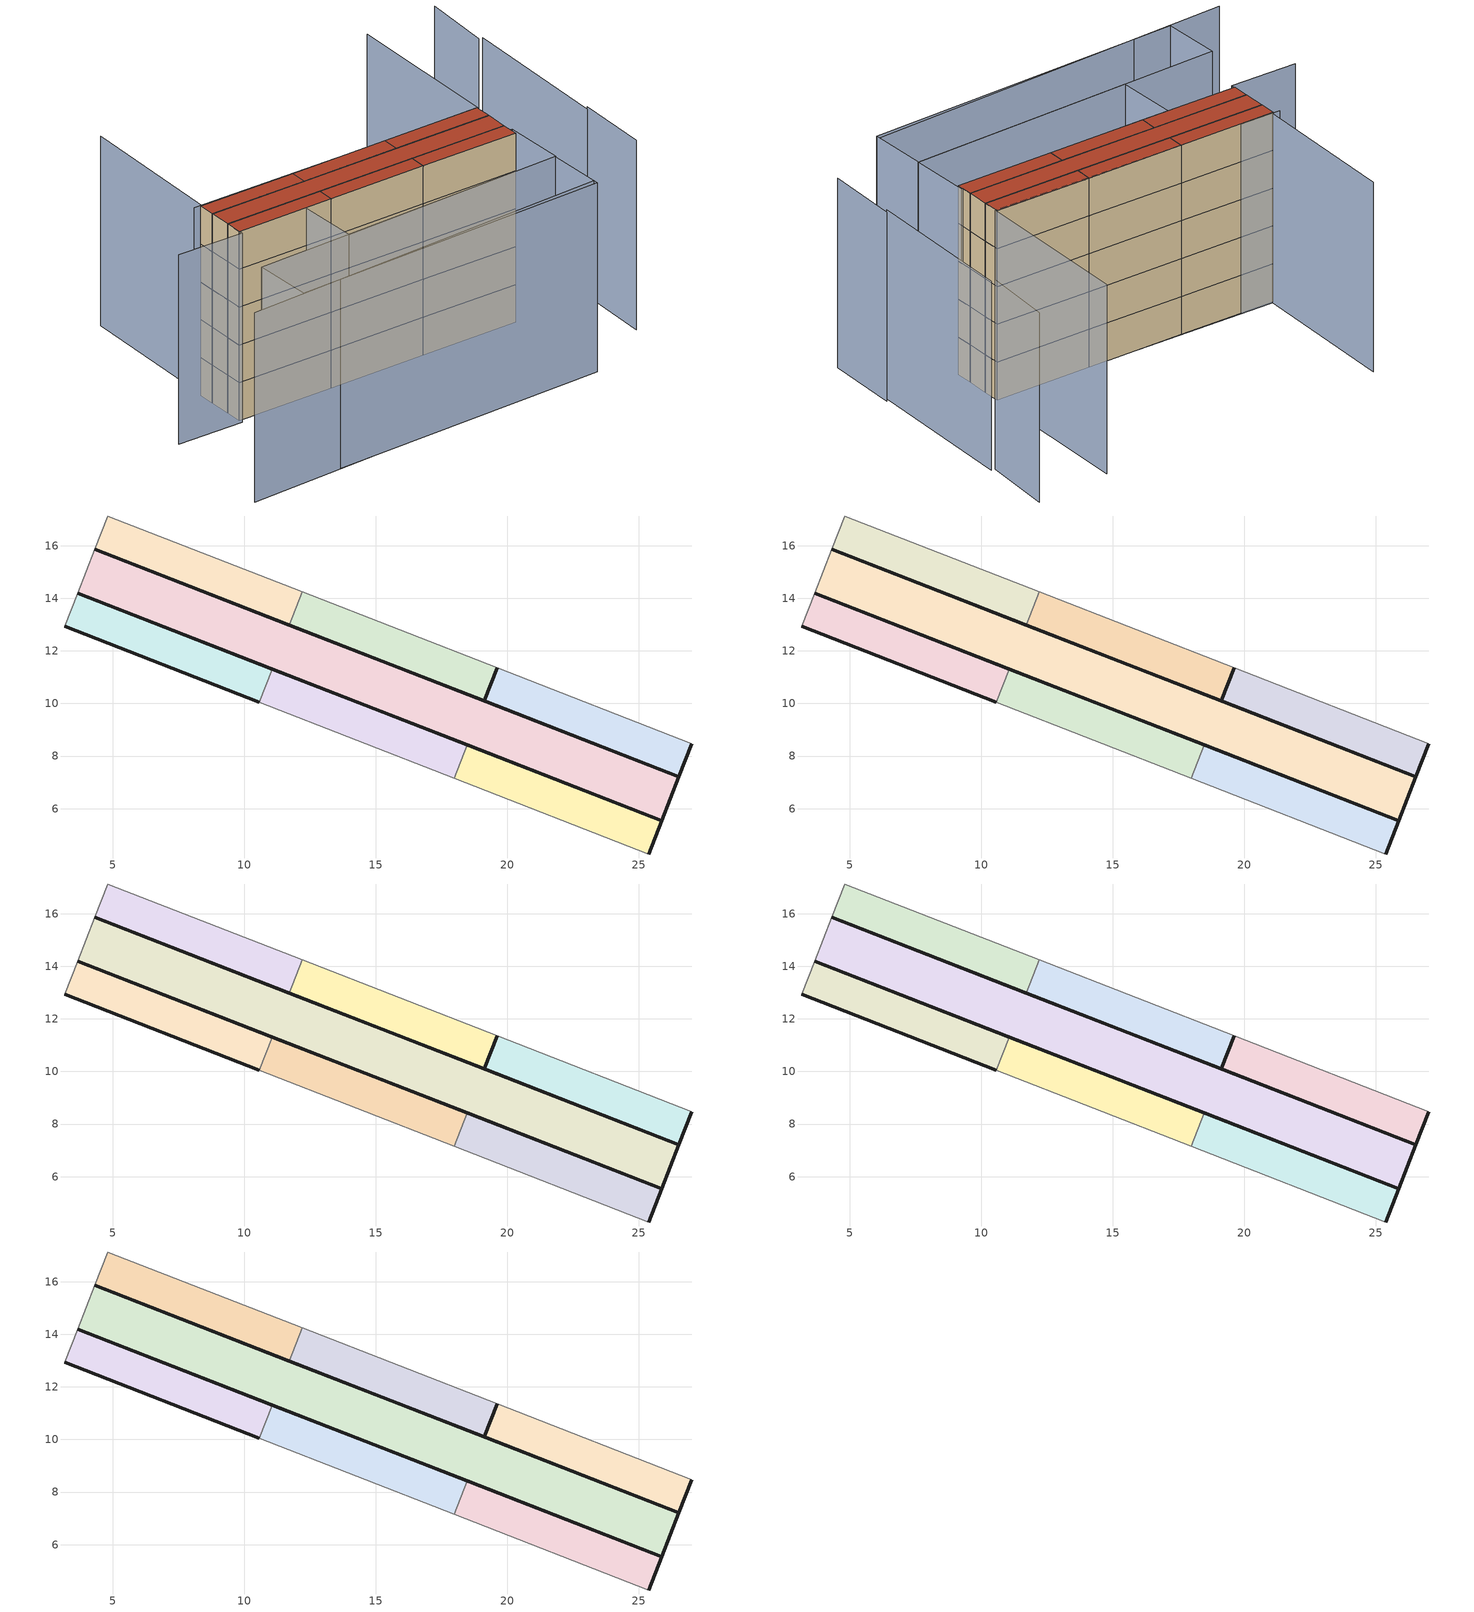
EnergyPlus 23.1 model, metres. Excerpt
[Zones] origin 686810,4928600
bcc131d5f17405a1_F0_dwelling_0
 floor ground (EU_floor_Construction): 12.2,14.24 11.71,12.98 4.31,15.87 4.8,17.13 z0
 wall outside (EU_wall_Construction): 4.31,15.87 11.71,12.98 z0:3
 wall adiabatic (EU_wall_Construction): 12.2,14.24 4.8,17.13 4.31,15.87 z0:3
 wall to bcc131d5f17405a1_F0_dwelling_1 (EU_wall_Construction): 11.71,12.98 12.2,14.24 z0:3
bcc131d5f17405a1_F0_dwelling_1
 floor ground (EU_floor_Construction): 19.61,11.36 19.12,10.1 11.71,12.98 12.2,14.24 z0
 wall outside (EU_wall_Construction): 11.71,12.98 19.12,10.1 19.61,11.36 z0:3
 wall adiabatic (EU_wall_Construction): 19.61,11.36 12.2,14.24 z0:3
bcc131d5f17405a1_F0_dwelling_2
 floor ground (EU_floor_Construction): 27.01,8.48 26.52,7.22 19.12,10.1 19.61,11.36 z0
 wall outside (EU_wall_Construction): 19.61,11.36 19.12,10.1 26.52,7.22 27.01,8.48 z0:3
 wall adiabatic (EU_wall_Construction): 27.01,8.48 19.61,11.36 z0:3
bcc131d5f17405a1_F0_dwelling_3
 floor ground (EU_floor_Construction): 11.06,11.3 10.57,10.04 3.16,12.93 3.65,14.19 z0; 26.52,7.22 25.87,5.54 11.06,11.3 3.65,14.19 4.31,15.87 z0
 wall outside (EU_wall_Construction): 3.16,12.93 10.57,10.04 / 11.06,11.3 3.65,14.19 z0:3
 wall adiabatic (EU_wall_Construction): 3.65,14.19 3.16,12.93 z0:3
 wall to bcc131d5f17405a1_F0_dwelling_4 (EU_wall_Construction): 10.57,10.04 11.06,11.3 z0:3
bcc131d5f17405a1_F0_dwelling_4
 floor ground (EU_floor_Construction): 18.46,8.42 17.97,7.16 10.57,10.04 11.06,11.3 z0
 wall outside (EU_wall_Construction): 18.46,8.42 11.06,11.3 z0:3
 wall adiabatic (EU_wall_Construction): 10.57,10.04 17.97,7.16 z0:3
 wall to bcc131d5f17405a1_F0_dwelling_5 (EU_wall_Construction): 17.97,7.16 18.46,8.42 z0:3
bcc131d5f17405a1_F0_dwelling_5
 floor ground (EU_floor_Construction): 25.87,5.54 25.38,4.28 17.97,7.16 18.46,8.42 z0; 26.52,7.22 25.87,5.54 18.46,8.42 3.65,14.19 4.31,15.87 z0
 wall outside (EU_wall_Construction): 25.38,4.28 25.87,5.54 18.46,8.42 z0:3
 wall adiabatic (EU_wall_Construction): 17.97,7.16 25.38,4.28 z0:3
bcc131d5f17405a1_F0_circulation
 floor ground (EU_floor_Construction): 26.52,7.22 25.87,5.54 19.8,7.9 18.46,8.42 14.1,10.12 11.06,11.3 6.19,13.2 3.65,14.19 4.31,15.87 z0; 11.06,11.3 10.57,10.04 3.16,12.93 3.65,14.19 6.19,13.2 z0; 25.87,5.54 25.38,4.28 17.97,7.16 18.46,8.42 19.8,7.9 z0
 wall outside (EU_wall_Construction): 3.65,14.19 25.87,5.54 26.52,7.22 4.31,15.87 z0:3
 wall adiabatic (EU_wall_Construction): 4.31,15.87 3.65,14.19 z0:3
 roof outside (EU_floor_Construction): 26.52,7.22 4.31,15.87 3.65,14.19 11.06,11.3 14.1,10.12 18.46,8.42 25.87,5.54 z3
bcc131d5f17405a1_F1_dwelling_0
 floor to bcc131d5f17405a1_F0_dwelling_0 (EU_floor_Construction): 12.2,14.24 11.71,12.98 4.31,15.87 4.8,17.13 z3
 wall outside (EU_wall_Construction): 4.31,15.87 11.71,12.98 z3:6
 wall adiabatic (EU_wall_Construction): 12.2,14.24 4.8,17.13 4.31,15.87 z3:6
 wall to bcc131d5f17405a1_F1_dwelling_1 (EU_wall_Construction): 11.71,12.98 12.2,14.24 z3:6
bcc131d5f17405a1_F1_dwelling_1
 floor to bcc131d5f17405a1_F0_dwelling_1 (EU_floor_Construction): 19.61,11.36 19.12,10.1 11.71,12.98 12.2,14.24 z3
 wall outside (EU_wall_Construction): 11.71,12.98 19.12,10.1 19.61,11.36 z3:6
 wall adiabatic (EU_wall_Construction): 19.61,11.36 12.2,14.24 z3:6
bcc131d5f17405a1_F1_dwelling_2
 floor to bcc131d5f17405a1_F0_dwelling_2 (EU_floor_Construction): 27.01,8.48 26.52,7.22 19.12,10.1 19.61,11.36 z3
 wall outside (EU_wall_Construction): 19.61,11.36 19.12,10.1 26.52,7.22 27.01,8.48 z3:6
 wall adiabatic (EU_wall_Construction): 27.01,8.48 19.61,11.36 z3:6
bcc131d5f17405a1_F1_dwelling_3
 floor to bcc131d5f17405a1_F0_circulation (EU_floor_Construction): 11.06,11.3 10.57,10.04 3.16,12.93 3.65,14.19 z3
 floor to bcc131d5f17405a1_F0_dwelling_3 (EU_floor_Construction): 26.52,7.22 25.87,5.54 11.06,11.3 3.65,14.19 4.31,15.87 z3
 wall outside (EU_wall_Construction): 3.16,12.93 10.57,10.04 / 11.06,11.3 3.65,14.19 z3:6
 wall adiabatic (EU_wall_Construction): 3.65,14.19 3.16,12.93 z3:6
 wall to bcc131d5f17405a1_F1_dwelling_4 (EU_wall_Construction): 10.57,10.04 11.06,11.3 z3:6
bcc131d5f17405a1_F1_dwelling_4
 floor to bcc131d5f17405a1_F0_dwelling_4 (EU_floor_Construction): 18.46,8.42 17.97,7.16 10.57,10.04 11.06,11.3 z3
 wall outside (EU_wall_Construction): 18.46,8.42 11.06,11.3 z3:6
 wall adiabatic (EU_wall_Construction): 10.57,10.04 17.97,7.16 z3:6
 wall to bcc131d5f17405a1_F1_dwelling_5 (EU_wall_Construction): 17.97,7.16 18.46,8.42 z3:6
bcc131d5f17405a1_F1_dwelling_5
 floor to bcc131d5f17405a1_F0_dwelling_5 (EU_floor_Construction): 25.87,5.54 25.38,4.28 17.97,7.16 18.46,8.42 z3; 26.52,7.22 25.87,5.54 18.46,8.42 3.65,14.19 4.31,15.87 z3
 wall outside (EU_wall_Construction): 25.38,4.28 25.87,5.54 18.46,8.42 z3:6
 wall adiabatic (EU_wall_Construction): 17.97,7.16 25.38,4.28 z3:6
bcc131d5f17405a1_F1_circulation
 floor outside (EU_floor_Construction): 11.06,11.3 10.57,10.04 3.16,12.93 3.65,14.19 6.19,13.2 z3; 26.52,7.22 25.87,5.54 19.8,7.9 18.46,8.42 14.1,10.12 11.06,11.3 5.03,13.65 3.65,14.19 4.31,15.87 z3; 25.87,5.54 25.38,4.28 17.97,7.16 18.46,8.42 20.57,7.6 z3
 wall outside (EU_wall_Construction): 3.65,14.19 25.87,5.54 26.52,7.22 4.31,15.87 z3:6
 wall adiabatic (EU_wall_Construction): 4.31,15.87 3.65,14.19 z3:6
 roof outside (EU_floor_Construction): 26.52,7.22 4.31,15.87 3.65,14.19 11.06,11.3 14.1,10.12 18.46,8.42 25.87,5.54 z6
bcc131d5f17405a1_F2_dwelling_0
 floor to bcc131d5f17405a1_F1_dwelling_0 (EU_floor_Construction): 12.2,14.24 11.71,12.98 4.31,15.87 4.8,17.13 z6
 wall outside (EU_wall_Construction): 4.31,15.87 11.71,12.98 z6:9
 wall adiabatic (EU_wall_Construction): 12.2,14.24 4.8,17.13 4.31,15.87 z6:9
 wall to bcc131d5f17405a1_F2_dwelling_1 (EU_wall_Construction): 11.71,12.98 12.2,14.24 z6:9
bcc131d5f17405a1_F2_dwelling_1
 floor to bcc131d5f17405a1_F1_dwelling_1 (EU_floor_Construction): 19.61,11.36 19.12,10.1 11.71,12.98 12.2,14.24 z6
 wall outside (EU_wall_Construction): 11.71,12.98 19.12,10.1 19.61,11.36 z6:9
 wall adiabatic (EU_wall_Construction): 19.61,11.36 12.2,14.24 z6:9
bcc131d5f17405a1_F2_dwelling_2
 floor to bcc131d5f17405a1_F1_dwelling_2 (EU_floor_Construction): 27.01,8.48 26.52,7.22 19.12,10.1 19.61,11.36 z6
 wall outside (EU_wall_Construction): 19.61,11.36 19.12,10.1 26.52,7.22 27.01,8.48 z6:9
 wall adiabatic (EU_wall_Construction): 27.01,8.48 19.61,11.36 z6:9
bcc131d5f17405a1_F2_dwelling_3
 floor to bcc131d5f17405a1_F1_circulation (EU_floor_Construction): 11.06,11.3 10.57,10.04 3.16,12.93 3.65,14.19 z6
 floor to bcc131d5f17405a1_F1_dwelling_3 (EU_floor_Construction): 26.52,7.22 25.87,5.54 11.06,11.3 3.65,14.19 4.31,15.87 z6
 wall outside (EU_wall_Construction): 3.16,12.93 10.57,10.04 / 11.06,11.3 3.65,14.19 z6:9
 wall adiabatic (EU_wall_Construction): 3.65,14.19 3.16,12.93 z6:9
 wall to bcc131d5f17405a1_F2_dwelling_4 (EU_wall_Construction): 10.57,10.04 11.06,11.3 z6:9
bcc131d5f17405a1_F2_dwelling_4
 floor to bcc131d5f17405a1_F1_dwelling_4 (EU_floor_Construction): 18.46,8.42 17.97,7.16 10.57,10.04 11.06,11.3 z6
 wall outside (EU_wall_Construction): 18.46,8.42 11.06,11.3 z6:9
 wall adiabatic (EU_wall_Construction): 10.57,10.04 17.97,7.16 z6:9
 wall to bcc131d5f17405a1_F2_dwelling_5 (EU_wall_Construction): 17.97,7.16 18.46,8.42 z6:9
bcc131d5f17405a1_F2_dwelling_5
 floor to bcc131d5f17405a1_F1_dwelling_5 (EU_floor_Construction): 25.87,5.54 25.38,4.28 17.97,7.16 18.46,8.42 z6; 26.52,7.22 25.87,5.54 18.46,8.42 3.65,14.19 4.31,15.87 z6
 wall outside (EU_wall_Construction): 25.38,4.28 25.87,5.54 18.46,8.42 z6:9
 wall adiabatic (EU_wall_Construction): 17.97,7.16 25.38,4.28 z6:9
bcc131d5f17405a1_F2_circulation
 floor outside (EU_floor_Construction): 11.06,11.3 10.57,10.04 3.16,12.93 3.65,14.19 6.19,13.2 z6; 26.52,7.22 25.87,5.54 19.8,7.9 18.46,8.42 14.1,10.12 11.06,11.3 5.03,13.65 3.65,14.19 4.31,15.87 z6; 25.87,5.54 25.38,4.28 17.97,7.16 18.46,8.42 20.57,7.6 z6
 wall outside (EU_wall_Construction): 3.65,14.19 25.87,5.54 26.52,7.22 4.31,15.87 z6:9
 wall adiabatic (EU_wall_Construction): 4.31,15.87 3.65,14.19 z6:9
 roof outside (EU_floor_Construction): 26.52,7.22 4.31,15.87 3.65,14.19 11.06,11.3 14.1,10.12 18.46,8.42 25.87,5.54 z9
bcc131d5f17405a1_F3_dwelling_0
 floor to bcc131d5f17405a1_F2_dwelling_0 (EU_floor_Construction): 12.2,14.24 11.71,12.98 4.31,15.87 4.8,17.13 z9
 wall outside (EU_wall_Construction): 4.31,15.87 11.71,12.98 z9:12
 wall adiabatic (EU_wall_Construction): 12.2,14.24 4.8,17.13 4.31,15.87 z9:12
 wall to bcc131d5f17405a1_F3_dwelling_1 (EU_wall_Construction): 11.71,12.98 12.2,14.24 z9:12
bcc131d5f17405a1_F3_dwelling_1
 floor to bcc131d5f17405a1_F2_dwelling_1 (EU_floor_Construction): 19.61,11.36 19.12,10.1 11.71,12.98 12.2,14.24 z9
 wall outside (EU_wall_Construction): 11.71,12.98 19.12,10.1 19.61,11.36 z9:12
 wall adiabatic (EU_wall_Construction): 19.61,11.36 12.2,14.24 z9:12
bcc131d5f17405a1_F3_dwelling_2
 floor to bcc131d5f17405a1_F2_dwelling_2 (EU_floor_Construction): 27.01,8.48 26.52,7.22 19.12,10.1 19.61,11.36 z9
 wall outside (EU_wall_Construction): 19.61,11.36 19.12,10.1 26.52,7.22 27.01,8.48 z9:12
 wall adiabatic (EU_wall_Construction): 27.01,8.48 19.61,11.36 z9:12
bcc131d5f17405a1_F3_dwelling_3
 floor to bcc131d5f17405a1_F2_circulation (EU_floor_Construction): 11.06,11.3 10.57,10.04 3.16,12.93 3.65,14.19 z9
 floor to bcc131d5f17405a1_F2_dwelling_3 (EU_floor_Construction): 26.52,7.22 25.87,5.54 11.06,11.3 3.65,14.19 4.31,15.87 z9
 wall outside (EU_wall_Construction): 3.16,12.93 10.57,10.04 / 11.06,11.3 3.65,14.19 z9:12
 wall adiabatic (EU_wall_Construction): 3.65,14.19 3.16,12.93 z9:12
 wall to bcc131d5f17405a1_F3_dwelling_4 (EU_wall_Construction): 10.57,10.04 11.06,11.3 z9:12
bcc131d5f17405a1_F3_dwelling_4
 floor to bcc131d5f17405a1_F2_dwelling_4 (EU_floor_Construction): 18.46,8.42 17.97,7.16 10.57,10.04 11.06,11.3 z9
 wall outside (EU_wall_Construction): 18.46,8.42 11.06,11.3 z9:12
 wall adiabatic (EU_wall_Construction): 10.57,10.04 17.97,7.16 z9:12
 wall to bcc131d5f17405a1_F3_dwelling_5 (EU_wall_Construction): 17.97,7.16 18.46,8.42 z9:12
bcc131d5f17405a1_F3_dwelling_5
 floor to bcc131d5f17405a1_F2_dwelling_5 (EU_floor_Construction): 25.87,5.54 25.38,4.28 17.97,7.16 18.46,8.42 z9; 26.52,7.22 25.87,5.54 18.46,8.42 3.65,14.19 4.31,15.87 z9
 wall outside (EU_wall_Construction): 25.38,4.28 25.87,5.54 18.46,8.42 z9:12
 wall adiabatic (EU_wall_Construction): 17.97,7.16 25.38,4.28 z9:12
bcc131d5f17405a1_F3_circulation
 floor outside (EU_floor_Construction): 11.06,11.3 10.57,10.04 3.16,12.93 3.65,14.19 6.19,13.2 z9; 26.52,7.22 25.87,5.54 19.8,7.9 18.46,8.42 14.1,10.12 11.06,11.3 5.03,13.65 3.65,14.19 4.31,15.87 z9; 25.87,5.54 25.38,4.28 17.97,7.16 18.46,8.42 20.57,7.6 z9
 wall outside (EU_wall_Construction): 3.65,14.19 25.87,5.54 26.52,7.22 4.31,15.87 z9:12
 wall adiabatic (EU_wall_Construction): 4.31,15.87 3.65,14.19 z9:12
 roof outside (EU_floor_Construction): 26.52,7.22 4.31,15.87 3.65,14.19 11.06,11.3 14.1,10.12 18.46,8.42 25.87,5.54 z12
bcc131d5f17405a1_F4_dwelling_0
 floor to bcc131d5f17405a1_F3_dwelling_0 (EU_floor_Construction): 12.2,14.24 11.71,12.98 4.31,15.87 4.8,17.13 z12
 wall outside (EU_wall_Construction): 4.31,15.87 11.71,12.98 z12:15
 wall adiabatic (EU_wall_Construction): 12.2,14.24 4.8,17.13 4.31,15.87 z12:15
 wall to bcc131d5f17405a1_F4_dwelling_1 (EU_wall_Construction): 11.71,12.98 12.2,14.24 z12:15
 roof outside (EU_roof_Construction): 11.71,12.98 12.2,14.24 4.8,17.13 4.31,15.87 z15
bcc131d5f17405a1_F4_dwelling_1
 floor to bcc131d5f17405a1_F3_dwelling_1 (EU_floor_Construction): 19.61,11.36 19.12,10.1 11.71,12.98 12.2,14.24 z12
 wall outside (EU_wall_Construction): 11.71,12.98 19.12,10.1 19.61,11.36 z12:15
 wall adiabatic (EU_wall_Construction): 19.61,11.36 12.2,14.24 z12:15
 roof outside (EU_roof_Construction): 19.12,10.1 19.61,11.36 12.2,14.24 11.71,12.98 z15
bcc131d5f17405a1_F4_dwelling_2
 floor to bcc131d5f17405a1_F3_dwelling_2 (EU_floor_Construction): 27.01,8.48 26.52,7.22 19.12,10.1 19.61,11.36 z12
 wall outside (EU_wall_Construction): 19.61,11.36 19.12,10.1 26.52,7.22 27.01,8.48 z12:15
 wall adiabatic (EU_wall_Construction): 27.01,8.48 19.61,11.36 z12:15
 roof outside (EU_roof_Construction): 26.52,7.22 27.01,8.48 19.61,11.36 19.12,10.1 z15
bcc131d5f17405a1_F4_dwelling_3
 floor to bcc131d5f17405a1_F3_circulation (EU_floor_Construction): 11.06,11.3 10.57,10.04 3.16,12.93 3.65,14.19 z12
 floor to bcc131d5f17405a1_F3_dwelling_3 (EU_floor_Construction): 26.52,7.22 25.87,5.54 11.06,11.3 3.65,14.19 4.31,15.87 z12
 wall outside (EU_wall_Construction): 3.16,12.93 10.57,10.04 / 11.06,11.3 3.65,14.19 z12:15
 wall adiabatic (EU_wall_Construction): 3.65,14.19 3.16,12.93 z12:15
 wall to bcc131d5f17405a1_F4_dwelling_4 (EU_wall_Construction): 10.57,10.04 11.06,11.3 z12:15
 roof outside (EU_roof_Construction): 25.87,5.54 26.52,7.22 4.31,15.87 3.65,14.19 11.06,11.3 z15; 10.57,10.04 11.06,11.3 3.65,14.19 3.16,12.93 z15
bcc131d5f17405a1_F4_dwelling_4
 floor to bcc131d5f17405a1_F3_dwelling_4 (EU_floor_Construction): 18.46,8.42 17.97,7.16 10.57,10.04 11.06,11.3 z12
 wall outside (EU_wall_Construction): 18.46,8.42 11.06,11.3 z12:15
 wall adiabatic (EU_wall_Construction): 10.57,10.04 17.97,7.16 z12:15
 wall to bcc131d5f17405a1_F4_dwelling_5 (EU_wall_Construction): 17.97,7.16 18.46,8.42 z12:15
 roof outside (EU_roof_Construction): 17.97,7.16 18.46,8.42 11.06,11.3 10.57,10.04 z15
bcc131d5f17405a1_F4_dwelling_5
 floor to bcc131d5f17405a1_F3_dwelling_5 (EU_floor_Construction): 25.87,5.54 25.38,4.28 17.97,7.16 18.46,8.42 z12; 26.52,7.22 25.87,5.54 18.46,8.42 3.65,14.19 4.31,15.87 z12
 wall outside (EU_wall_Construction): 25.38,4.28 25.87,5.54 18.46,8.42 z12:15
 wall adiabatic (EU_wall_Construction): 17.97,7.16 25.38,4.28 z12:15
 roof outside (EU_roof_Construction): 26.52,7.22 4.31,15.87 3.65,14.19 18.46,8.42 25.87,5.54 z15; 25.38,4.28 25.87,5.54 18.46,8.42 17.97,7.16 z15
bcc131d5f17405a1_F4_circulation
 floor outside (EU_floor_Construction): 11.06,11.3 10.57,10.04 3.16,12.93 3.65,14.19 6.19,13.2 z12; 26.52,7.22 25.87,5.54 19.8,7.9 18.46,8.42 14.1,10.12 11.06,11.3 5.03,13.65 3.65,14.19 4.31,15.87 z12; 25.87,5.54 25.38,4.28 17.97,7.16 18.46,8.42 20.57,7.6 z12
 wall outside (EU_wall_Construction): 3.65,14.19 25.87,5.54 26.52,7.22 4.31,15.87 z12:15
 wall adiabatic (EU_wall_Construction): 4.31,15.87 3.65,14.19 z12:15
 roof outside (EU_roof_Construction): 10.57,10.04 11.06,11.3 3.65,14.19 3.16,12.93 z15; 26.52,7.22 4.31,15.87 3.65,14.19 11.06,11.3 14.1,10.12 18.46,8.42 25.87,5.54 z15; 25.38,4.28 25.87,5.54 18.46,8.42 17.97,7.16 z15
shading: -6.13,5.78 22.46,-3.99 / 28.98,-3.36 31.27,2.09 / 30.96,1.91 35.77,13.55 / 35.47,13.69 37.83,18.79 / 31.91,20.6 27.03,8.35 / 27.03,8.35 4.37,17.39 / 9.61,28.37 3.09,12.62 / 3.09,12.62 -1.91,14.69 / -0.34,8.86 23.99,0.13 / 23.99,0.13 22.39,-4.33 / 22.39,-4.33 -1.94,4.4 / -1.94,4.4 -0.34,8.86 / 24.04,0.11 6.88,6.24 / 6.88,6.24 8.54,10.89 / 8.54,10.89 25.7,4.76 / 25.7,4.76 24.04,0.11 z0:15
[Building]
EU S2 Campaign: North Axis=0; Terrain=City; Solar Distribution=FullExterior
[Site:Location]
Bologna: Latitude=44.5; Longitude=11.25; Time Zone=1; Elevation=37
[SizingPeriod:WeatherFileDays]
AnnualSizingPeriod: Begin Month=1; Begin Day of Month=1; End Month=12; End Day of Month=31; Day of Week for Start Day=Monday; Use Weather File Daylight Saving Period=No; Use Weather File Rain and Snow Indicators=No
[MATERIAL]
EU_InternalMass_Material: Roughness=MediumRough; Thickness=0.1; Conductivity=1; Density=1800; Specific Heat=900; Thermal Absorptance=0.9; Solar Absorptance=0.7; Visible Absorptance=0.7
[MATERIAL:NOMASS] Roughness=MediumRough; Thermal Absorptance=0.9; Solar Absorptance=0.7; Visible Absorptance=0.7
Name | Thermal Resistance
EU_wall_NoMass | 0.779417
EU_roof_NoMass | 0.435466
EU_floor_NoMass | 0.588222
[CONSTRUCTION]
EU_wall_Construction: EU_wall_NoMass
EU_roof_Construction: EU_roof_NoMass
EU_floor_Construction: EU_floor_NoMass
EU_InternalMass_Construction: EU_InternalMass_Material
[ZONE] Type=1; Multiplier=1; Ceiling Height=autocalculate; Floor Area=autocalculate; Part of Total Floor Area=Yes
Name | Volume
bcc131d5f17405a1_F0_dwelling_0; bcc131d5f17405a1_F1_dwelling_0; bcc131d5f17405a1_F2_dwelling_0; bcc131d5f17405a1_F3_dwelling_0; bcc131d5f17405a1_F4_dwelling_0; bcc131d5f17405a1_F0_dwelling_1; bcc131d5f17405a1_F1_dwelling_1; bcc131d5f17405a1_F2_dwelling_1; bcc131d5f17405a1_F3_dwelling_1; bcc131d5f17405a1_F4_dwelling_1; bcc131d5f17405a1_F0_dwelling_2; bcc131d5f17405a1_F1_dwelling_2; bcc131d5f17405a1_F2_dwelling_2; bcc131d5f17405a1_F3_dwelling_2; bcc131d5f17405a1_F4_dwelling_2 | 32.2646
bcc131d5f17405a1_F0_dwelling_3; bcc131d5f17405a1_F0_dwelling_5 | 160.986
bcc131d5f17405a1_F1_dwelling_3; bcc131d5f17405a1_F2_dwelling_3; bcc131d5f17405a1_F3_dwelling_3; bcc131d5f17405a1_F4_dwelling_3; bcc131d5f17405a1_F1_dwelling_5; bcc131d5f17405a1_F2_dwelling_5; bcc131d5f17405a1_F3_dwelling_5; bcc131d5f17405a1_F4_dwelling_5 | 160.985
bcc131d5f17405a1_F0_dwelling_4; bcc131d5f17405a1_F1_dwelling_4; bcc131d5f17405a1_F2_dwelling_4; bcc131d5f17405a1_F3_dwelling_4; bcc131d5f17405a1_F4_dwelling_4 | 32.2639
bcc131d5f17405a1_F0_circulation; bcc131d5f17405a1_F1_circulation; bcc131d5f17405a1_F2_circulation; bcc131d5f17405a1_F3_circulation; bcc131d5f17405a1_F4_circulation | 193.249
[INTERNALMASS] Construction=EU_InternalMass_Construction
Name | Zone or ZoneList | Surface Area
bcc131d5f17405a1_F0_dwelling_0_EU_InternalMass | bcc131d5f17405a1_F0_dwelling_0 | 10.7546
bcc131d5f17405a1_F0_dwelling_1_EU_InternalMass | bcc131d5f17405a1_F0_dwelling_1 | 10.7546
bcc131d5f17405a1_F0_dwelling_2_EU_InternalMass | bcc131d5f17405a1_F0_dwelling_2 | 10.7546
bcc131d5f17405a1_F0_dwelling_3_EU_InternalMass | bcc131d5f17405a1_F0_dwelling_3 | 10.7547
bcc131d5f17405a1_F0_dwelling_4_EU_InternalMass | bcc131d5f17405a1_F0_dwelling_4 | 10.7547
bcc131d5f17405a1_F0_dwelling_5_EU_InternalMass | bcc131d5f17405a1_F0_dwelling_5 | 10.7547
bcc131d5f17405a1_F1_dwelling_0_EU_InternalMass | bcc131d5f17405a1_F1_dwelling_0 | 10.7546
bcc131d5f17405a1_F1_dwelling_1_EU_InternalMass | bcc131d5f17405a1_F1_dwelling_1 | 10.7546
bcc131d5f17405a1_F1_dwelling_2_EU_InternalMass | bcc131d5f17405a1_F1_dwelling_2 | 10.7546
bcc131d5f17405a1_F1_dwelling_3_EU_InternalMass | bcc131d5f17405a1_F1_dwelling_3 | 10.7547
bcc131d5f17405a1_F1_dwelling_4_EU_InternalMass | bcc131d5f17405a1_F1_dwelling_4 | 10.7547
bcc131d5f17405a1_F1_dwelling_5_EU_InternalMass | bcc131d5f17405a1_F1_dwelling_5 | 10.7547
bcc131d5f17405a1_F2_dwelling_0_EU_InternalMass | bcc131d5f17405a1_F2_dwelling_0 | 10.7546
bcc131d5f17405a1_F2_dwelling_1_EU_InternalMass | bcc131d5f17405a1_F2_dwelling_1 | 10.7546
bcc131d5f17405a1_F2_dwelling_2_EU_InternalMass | bcc131d5f17405a1_F2_dwelling_2 | 10.7546
bcc131d5f17405a1_F2_dwelling_3_EU_InternalMass | bcc131d5f17405a1_F2_dwelling_3 | 10.7547
bcc131d5f17405a1_F2_dwelling_4_EU_InternalMass | bcc131d5f17405a1_F2_dwelling_4 | 10.7547
bcc131d5f17405a1_F2_dwelling_5_EU_InternalMass | bcc131d5f17405a1_F2_dwelling_5 | 10.7547
bcc131d5f17405a1_F3_dwelling_0_EU_InternalMass | bcc131d5f17405a1_F3_dwelling_0 | 10.7546
bcc131d5f17405a1_F3_dwelling_1_EU_InternalMass | bcc131d5f17405a1_F3_dwelling_1 | 10.7546
bcc131d5f17405a1_F3_dwelling_2_EU_InternalMass | bcc131d5f17405a1_F3_dwelling_2 | 10.7546
bcc131d5f17405a1_F3_dwelling_3_EU_InternalMass | bcc131d5f17405a1_F3_dwelling_3 | 10.7547
bcc131d5f17405a1_F3_dwelling_4_EU_InternalMass | bcc131d5f17405a1_F3_dwelling_4 | 10.7547
bcc131d5f17405a1_F3_dwelling_5_EU_InternalMass | bcc131d5f17405a1_F3_dwelling_5 | 10.7547
bcc131d5f17405a1_F4_dwelling_0_EU_InternalMass | bcc131d5f17405a1_F4_dwelling_0 | 10.7546
bcc131d5f17405a1_F4_dwelling_1_EU_InternalMass | bcc131d5f17405a1_F4_dwelling_1 | 10.7546
bcc131d5f17405a1_F4_dwelling_2_EU_InternalMass | bcc131d5f17405a1_F4_dwelling_2 | 10.7546
bcc131d5f17405a1_F4_dwelling_3_EU_InternalMass | bcc131d5f17405a1_F4_dwelling_3 | 10.7547
bcc131d5f17405a1_F4_dwelling_4_EU_InternalMass | bcc131d5f17405a1_F4_dwelling_4 | 10.7547
bcc131d5f17405a1_F4_dwelling_5_EU_InternalMass | bcc131d5f17405a1_F4_dwelling_5 | 10.7547
[OTHEREQUIPMENT] Fuel Type=Electricity; Design Level Calculation Method=Watts/Area; Power per Zone Floor Area=1; Fraction Latent=0; Fraction Radiant=0; Fraction Lost=0; Carbon Dioxide Generation Rate=0; EndUse Subcategory=EU_Step8_InternalGains
Name | Zone or ZoneList or Space or SpaceList | Schedule
EU_Step8_InternalGain_bcc131d5f17405a1_F0_dwelling_0_f000 | bcc131d5f17405a1_F0_dwelling_0 | EU_Step8_GainSchedule_bcc131d5f17405a1_F0_dwelling_0_f000
EU_Step8_InternalGain_bcc131d5f17405a1_F0_dwelling_1_f000 | bcc131d5f17405a1_F0_dwelling_1 | EU_Step8_GainSchedule_bcc131d5f17405a1_F0_dwelling_1_f000
EU_Step8_InternalGain_bcc131d5f17405a1_F0_dwelling_2_f000 | bcc131d5f17405a1_F0_dwelling_2 | EU_Step8_GainSchedule_bcc131d5f17405a1_F0_dwelling_2_f000
EU_Step8_InternalGain_bcc131d5f17405a1_F0_dwelling_3_f000 | bcc131d5f17405a1_F0_dwelling_3 | EU_Step8_GainSchedule_bcc131d5f17405a1_F0_dwelling_3_f000
EU_Step8_InternalGain_bcc131d5f17405a1_F0_dwelling_4_f000 | bcc131d5f17405a1_F0_dwelling_4 | EU_Step8_GainSchedule_bcc131d5f17405a1_F0_dwelling_4_f000
EU_Step8_InternalGain_bcc131d5f17405a1_F0_dwelling_5_f000 | bcc131d5f17405a1_F0_dwelling_5 | EU_Step8_GainSchedule_bcc131d5f17405a1_F0_dwelling_5_f000
EU_Step8_InternalGain_bcc131d5f17405a1_F1_dwelling_0_f000 | bcc131d5f17405a1_F1_dwelling_0 | EU_Step8_GainSchedule_bcc131d5f17405a1_F1_dwelling_0_f000
EU_Step8_InternalGain_bcc131d5f17405a1_F1_dwelling_1_f000 | bcc131d5f17405a1_F1_dwelling_1 | EU_Step8_GainSchedule_bcc131d5f17405a1_F1_dwelling_1_f000
EU_Step8_InternalGain_bcc131d5f17405a1_F1_dwelling_2_f000 | bcc131d5f17405a1_F1_dwelling_2 | EU_Step8_GainSchedule_bcc131d5f17405a1_F1_dwelling_2_f000
EU_Step8_InternalGain_bcc131d5f17405a1_F1_dwelling_3_f000 | bcc131d5f17405a1_F1_dwelling_3 | EU_Step8_GainSchedule_bcc131d5f17405a1_F1_dwelling_3_f000
EU_Step8_InternalGain_bcc131d5f17405a1_F1_dwelling_4_f000 | bcc131d5f17405a1_F1_dwelling_4 | EU_Step8_GainSchedule_bcc131d5f17405a1_F1_dwelling_4_f000
EU_Step8_InternalGain_bcc131d5f17405a1_F1_dwelling_5_f000 | bcc131d5f17405a1_F1_dwelling_5 | EU_Step8_GainSchedule_bcc131d5f17405a1_F1_dwelling_5_f000
EU_Step8_InternalGain_bcc131d5f17405a1_F2_dwelling_0_f000 | bcc131d5f17405a1_F2_dwelling_0 | EU_Step8_GainSchedule_bcc131d5f17405a1_F2_dwelling_0_f000
EU_Step8_InternalGain_bcc131d5f17405a1_F2_dwelling_1_f000 | bcc131d5f17405a1_F2_dwelling_1 | EU_Step8_GainSchedule_bcc131d5f17405a1_F2_dwelling_1_f000
EU_Step8_InternalGain_bcc131d5f17405a1_F2_dwelling_2_f000 | bcc131d5f17405a1_F2_dwelling_2 | EU_Step8_GainSchedule_bcc131d5f17405a1_F2_dwelling_2_f000
EU_Step8_InternalGain_bcc131d5f17405a1_F2_dwelling_3_f000 | bcc131d5f17405a1_F2_dwelling_3 | EU_Step8_GainSchedule_bcc131d5f17405a1_F2_dwelling_3_f000
EU_Step8_InternalGain_bcc131d5f17405a1_F2_dwelling_4_f000 | bcc131d5f17405a1_F2_dwelling_4 | EU_Step8_GainSchedule_bcc131d5f17405a1_F2_dwelling_4_f000
EU_Step8_InternalGain_bcc131d5f17405a1_F2_dwelling_5_f000 | bcc131d5f17405a1_F2_dwelling_5 | EU_Step8_GainSchedule_bcc131d5f17405a1_F2_dwelling_5_f000
EU_Step8_InternalGain_bcc131d5f17405a1_F3_dwelling_0_f000 | bcc131d5f17405a1_F3_dwelling_0 | EU_Step8_GainSchedule_bcc131d5f17405a1_F3_dwelling_0_f000
EU_Step8_InternalGain_bcc131d5f17405a1_F3_dwelling_1_f000 | bcc131d5f17405a1_F3_dwelling_1 | EU_Step8_GainSchedule_bcc131d5f17405a1_F3_dwelling_1_f000
EU_Step8_InternalGain_bcc131d5f17405a1_F3_dwelling_2_f000 | bcc131d5f17405a1_F3_dwelling_2 | EU_Step8_GainSchedule_bcc131d5f17405a1_F3_dwelling_2_f000
EU_Step8_InternalGain_bcc131d5f17405a1_F3_dwelling_3_f000 | bcc131d5f17405a1_F3_dwelling_3 | EU_Step8_GainSchedule_bcc131d5f17405a1_F3_dwelling_3_f000
EU_Step8_InternalGain_bcc131d5f17405a1_F3_dwelling_4_f000 | bcc131d5f17405a1_F3_dwelling_4 | EU_Step8_GainSchedule_bcc131d5f17405a1_F3_dwelling_4_f000
EU_Step8_InternalGain_bcc131d5f17405a1_F3_dwelling_5_f000 | bcc131d5f17405a1_F3_dwelling_5 | EU_Step8_GainSchedule_bcc131d5f17405a1_F3_dwelling_5_f000
EU_Step8_InternalGain_bcc131d5f17405a1_F4_dwelling_0_f000 | bcc131d5f17405a1_F4_dwelling_0 | EU_Step8_GainSchedule_bcc131d5f17405a1_F4_dwelling_0_f000
EU_Step8_InternalGain_bcc131d5f17405a1_F4_dwelling_1_f000 | bcc131d5f17405a1_F4_dwelling_1 | EU_Step8_GainSchedule_bcc131d5f17405a1_F4_dwelling_1_f000
EU_Step8_InternalGain_bcc131d5f17405a1_F4_dwelling_2_f000 | bcc131d5f17405a1_F4_dwelling_2 | EU_Step8_GainSchedule_bcc131d5f17405a1_F4_dwelling_2_f000
EU_Step8_InternalGain_bcc131d5f17405a1_F4_dwelling_3_f000 | bcc131d5f17405a1_F4_dwelling_3 | EU_Step8_GainSchedule_bcc131d5f17405a1_F4_dwelling_3_f000
EU_Step8_InternalGain_bcc131d5f17405a1_F4_dwelling_4_f000 | bcc131d5f17405a1_F4_dwelling_4 | EU_Step8_GainSchedule_bcc131d5f17405a1_F4_dwelling_4_f000
EU_Step8_InternalGain_bcc131d5f17405a1_F4_dwelling_5_f000 | bcc131d5f17405a1_F4_dwelling_5 | EU_Step8_GainSchedule_bcc131d5f17405a1_F4_dwelling_5_f000
[ZONEINFILTRATION:DESIGNFLOWRATE] Schedule=EU_AlwaysOn; Design Flow Rate Calculation Method=Flow/Area; Flow Rate per Floor Area=0.0005; Constant Term Coefficient=1; Temperature Term Coefficient=0; Velocity Term Coefficient=0; Velocity Squared Term Coefficient=0
Name | Zone or ZoneList or Space or SpaceList
EU_Circulation_Infiltration_bcc131d5f17405a1_F0_circulation | bcc131d5f17405a1_F0_circulation
EU_Circulation_Infiltration_bcc131d5f17405a1_F1_circulation | bcc131d5f17405a1_F1_circulation
EU_Circulation_Infiltration_bcc131d5f17405a1_F2_circulation | bcc131d5f17405a1_F2_circulation
EU_Circulation_Infiltration_bcc131d5f17405a1_F3_circulation | bcc131d5f17405a1_F3_circulation
EU_Circulation_Infiltration_bcc131d5f17405a1_F4_circulation | bcc131d5f17405a1_F4_circulation
[ZONEVENTILATION:DESIGNFLOWRATE] Schedule=EU_AlwaysOn; Design Flow Rate Calculation Method=AirChanges/Hour; Air Changes per Hour=0.712058; Ventilation Type=Natural; Fan Pressure Rise=0; Fan Total Efficiency=1; Constant Term Coefficient=1; Temperature Term Coefficient=0; Velocity Term Coefficient=0; Velocity Squared Term Coefficient=0; Minimum Indoor Temperature=-100; Maximum Indoor Temperature=100; Delta Temperature=-100; Minimum Outdoor Temperature=-100; Maximum Outdoor Temperature=100; Maximum Wind Speed=40
Name | Zone or ZoneList or Space or SpaceList
EU_ConstantAir_bcc131d5f17405a1_F0_dwelling_0 | bcc131d5f17405a1_F0_dwelling_0
EU_ConstantAir_bcc131d5f17405a1_F0_dwelling_1 | bcc131d5f17405a1_F0_dwelling_1
EU_ConstantAir_bcc131d5f17405a1_F0_dwelling_2 | bcc131d5f17405a1_F0_dwelling_2
EU_ConstantAir_bcc131d5f17405a1_F0_dwelling_3 | bcc131d5f17405a1_F0_dwelling_3
EU_ConstantAir_bcc131d5f17405a1_F0_dwelling_4 | bcc131d5f17405a1_F0_dwelling_4
EU_ConstantAir_bcc131d5f17405a1_F0_dwelling_5 | bcc131d5f17405a1_F0_dwelling_5
EU_ConstantAir_bcc131d5f17405a1_F1_dwelling_0 | bcc131d5f17405a1_F1_dwelling_0
EU_ConstantAir_bcc131d5f17405a1_F1_dwelling_1 | bcc131d5f17405a1_F1_dwelling_1
EU_ConstantAir_bcc131d5f17405a1_F1_dwelling_2 | bcc131d5f17405a1_F1_dwelling_2
EU_ConstantAir_bcc131d5f17405a1_F1_dwelling_3 | bcc131d5f17405a1_F1_dwelling_3
EU_ConstantAir_bcc131d5f17405a1_F1_dwelling_4 | bcc131d5f17405a1_F1_dwelling_4
EU_ConstantAir_bcc131d5f17405a1_F1_dwelling_5 | bcc131d5f17405a1_F1_dwelling_5
EU_ConstantAir_bcc131d5f17405a1_F2_dwelling_0 | bcc131d5f17405a1_F2_dwelling_0
EU_ConstantAir_bcc131d5f17405a1_F2_dwelling_1 | bcc131d5f17405a1_F2_dwelling_1
EU_ConstantAir_bcc131d5f17405a1_F2_dwelling_2 | bcc131d5f17405a1_F2_dwelling_2
EU_ConstantAir_bcc131d5f17405a1_F2_dwelling_3 | bcc131d5f17405a1_F2_dwelling_3
EU_ConstantAir_bcc131d5f17405a1_F2_dwelling_4 | bcc131d5f17405a1_F2_dwelling_4
EU_ConstantAir_bcc131d5f17405a1_F2_dwelling_5 | bcc131d5f17405a1_F2_dwelling_5
EU_ConstantAir_bcc131d5f17405a1_F3_dwelling_0 | bcc131d5f17405a1_F3_dwelling_0
EU_ConstantAir_bcc131d5f17405a1_F3_dwelling_1 | bcc131d5f17405a1_F3_dwelling_1
EU_ConstantAir_bcc131d5f17405a1_F3_dwelling_2 | bcc131d5f17405a1_F3_dwelling_2
EU_ConstantAir_bcc131d5f17405a1_F3_dwelling_3 | bcc131d5f17405a1_F3_dwelling_3
EU_ConstantAir_bcc131d5f17405a1_F3_dwelling_4 | bcc131d5f17405a1_F3_dwelling_4
EU_ConstantAir_bcc131d5f17405a1_F3_dwelling_5 | bcc131d5f17405a1_F3_dwelling_5
EU_ConstantAir_bcc131d5f17405a1_F4_dwelling_0 | bcc131d5f17405a1_F4_dwelling_0
EU_ConstantAir_bcc131d5f17405a1_F4_dwelling_1 | bcc131d5f17405a1_F4_dwelling_1
EU_ConstantAir_bcc131d5f17405a1_F4_dwelling_2 | bcc131d5f17405a1_F4_dwelling_2
EU_ConstantAir_bcc131d5f17405a1_F4_dwelling_3 | bcc131d5f17405a1_F4_dwelling_3
EU_ConstantAir_bcc131d5f17405a1_F4_dwelling_4 | bcc131d5f17405a1_F4_dwelling_4
EU_ConstantAir_bcc131d5f17405a1_F4_dwelling_5 | bcc131d5f17405a1_F4_dwelling_5
[HVACTEMPLATE:THERMOSTAT] Constant Heating Setpoint=20; Constant Cooling Setpoint=50
EU_HeatOnly_bcc131d5f17405a1_F0_dwelling_0; EU_HeatOnly_bcc131d5f17405a1_F0_dwelling_1; EU_HeatOnly_bcc131d5f17405a1_F0_dwelling_2; EU_HeatOnly_bcc131d5f17405a1_F0_dwelling_3; EU_HeatOnly_bcc131d5f17405a1_F0_dwelling_4; EU_HeatOnly_bcc131d5f17405a1_F0_dwelling_5; EU_HeatOnly_bcc131d5f17405a1_F1_dwelling_0; EU_HeatOnly_bcc131d5f17405a1_F1_dwelling_1; EU_HeatOnly_bcc131d5f17405a1_F1_dwelling_2; EU_HeatOnly_bcc131d5f17405a1_F1_dwelling_3; EU_HeatOnly_bcc131d5f17405a1_F1_dwelling_4; EU_HeatOnly_bcc131d5f17405a1_F1_dwelling_5; EU_HeatOnly_bcc131d5f17405a1_F2_dwelling_0; EU_HeatOnly_bcc131d5f17405a1_F2_dwelling_1; EU_HeatOnly_bcc131d5f17405a1_F2_dwelling_2; EU_HeatOnly_bcc131d5f17405a1_F2_dwelling_3; EU_HeatOnly_bcc131d5f17405a1_F2_dwelling_4; EU_HeatOnly_bcc131d5f17405a1_F2_dwelling_5; EU_HeatOnly_bcc131d5f17405a1_F3_dwelling_0; EU_HeatOnly_bcc131d5f17405a1_F3_dwelling_1; EU_HeatOnly_bcc131d5f17405a1_F3_dwelling_2; EU_HeatOnly_bcc131d5f17405a1_F3_dwelling_3; EU_HeatOnly_bcc131d5f17405a1_F3_dwelling_4; EU_HeatOnly_bcc131d5f17405a1_F3_dwelling_5; EU_HeatOnly_bcc131d5f17405a1_F4_dwelling_0; EU_HeatOnly_bcc131d5f17405a1_F4_dwelling_1; EU_HeatOnly_bcc131d5f17405a1_F4_dwelling_2; EU_HeatOnly_bcc131d5f17405a1_F4_dwelling_3; EU_HeatOnly_bcc131d5f17405a1_F4_dwelling_4; EU_HeatOnly_bcc131d5f17405a1_F4_dwelling_5
[HVACTEMPLATE:ZONE:IDEALLOADSAIRSYSTEM] System Availability Schedule=EU_AlwaysOn; Maximum Heating Supply Air Temperature=50; Minimum Cooling Supply Air Temperature=13; Maximum Heating Supply Air Humidity Ratio=0.0156; Minimum Cooling Supply Air Humidity Ratio=0.0077; Heating Limit=NoLimit; Cooling Limit=NoLimit; Heating Availability Schedule=EU_AlwaysOn; Cooling Availability Schedule=EU_CoolingOff; Dehumidification Control Type=ConstantSensibleHeatRatio; Cooling Sensible Heat Ratio=0.7; Dehumidification Setpoint=60; Humidification Control Type=None; Humidification Setpoint=30; Outdoor Air Method=None; Outdoor Air Flow Rate per Person=0.00944; Outdoor Air Flow Rate per Zone Floor Area=0; Outdoor Air Flow Rate per Zone=0; Demand Controlled Ventilation Type=None; Outdoor Air Economizer Type=NoEconomizer; Heat Recovery Type=None; Sensible Heat Recovery Effectiveness=0.7; Latent Heat Recovery Effectiveness=0.65
Name | Template Thermostat
bcc131d5f17405a1_F0_dwelling_0 | EU_HeatOnly_bcc131d5f17405a1_F0_dwelling_0
bcc131d5f17405a1_F0_dwelling_1 | EU_HeatOnly_bcc131d5f17405a1_F0_dwelling_1
bcc131d5f17405a1_F0_dwelling_2 | EU_HeatOnly_bcc131d5f17405a1_F0_dwelling_2
bcc131d5f17405a1_F0_dwelling_3 | EU_HeatOnly_bcc131d5f17405a1_F0_dwelling_3
bcc131d5f17405a1_F0_dwelling_4 | EU_HeatOnly_bcc131d5f17405a1_F0_dwelling_4
bcc131d5f17405a1_F0_dwelling_5 | EU_HeatOnly_bcc131d5f17405a1_F0_dwelling_5
bcc131d5f17405a1_F1_dwelling_0 | EU_HeatOnly_bcc131d5f17405a1_F1_dwelling_0
bcc131d5f17405a1_F1_dwelling_1 | EU_HeatOnly_bcc131d5f17405a1_F1_dwelling_1
bcc131d5f17405a1_F1_dwelling_2 | EU_HeatOnly_bcc131d5f17405a1_F1_dwelling_2
bcc131d5f17405a1_F1_dwelling_3 | EU_HeatOnly_bcc131d5f17405a1_F1_dwelling_3
bcc131d5f17405a1_F1_dwelling_4 | EU_HeatOnly_bcc131d5f17405a1_F1_dwelling_4
bcc131d5f17405a1_F1_dwelling_5 | EU_HeatOnly_bcc131d5f17405a1_F1_dwelling_5
bcc131d5f17405a1_F2_dwelling_0 | EU_HeatOnly_bcc131d5f17405a1_F2_dwelling_0
bcc131d5f17405a1_F2_dwelling_1 | EU_HeatOnly_bcc131d5f17405a1_F2_dwelling_1
bcc131d5f17405a1_F2_dwelling_2 | EU_HeatOnly_bcc131d5f17405a1_F2_dwelling_2
bcc131d5f17405a1_F2_dwelling_3 | EU_HeatOnly_bcc131d5f17405a1_F2_dwelling_3
bcc131d5f17405a1_F2_dwelling_4 | EU_HeatOnly_bcc131d5f17405a1_F2_dwelling_4
bcc131d5f17405a1_F2_dwelling_5 | EU_HeatOnly_bcc131d5f17405a1_F2_dwelling_5
bcc131d5f17405a1_F3_dwelling_0 | EU_HeatOnly_bcc131d5f17405a1_F3_dwelling_0
bcc131d5f17405a1_F3_dwelling_1 | EU_HeatOnly_bcc131d5f17405a1_F3_dwelling_1
bcc131d5f17405a1_F3_dwelling_2 | EU_HeatOnly_bcc131d5f17405a1_F3_dwelling_2
bcc131d5f17405a1_F3_dwelling_3 | EU_HeatOnly_bcc131d5f17405a1_F3_dwelling_3
bcc131d5f17405a1_F3_dwelling_4 | EU_HeatOnly_bcc131d5f17405a1_F3_dwelling_4
bcc131d5f17405a1_F3_dwelling_5 | EU_HeatOnly_bcc131d5f17405a1_F3_dwelling_5
bcc131d5f17405a1_F4_dwelling_0 | EU_HeatOnly_bcc131d5f17405a1_F4_dwelling_0
bcc131d5f17405a1_F4_dwelling_1 | EU_HeatOnly_bcc131d5f17405a1_F4_dwelling_1
bcc131d5f17405a1_F4_dwelling_2 | EU_HeatOnly_bcc131d5f17405a1_F4_dwelling_2
bcc131d5f17405a1_F4_dwelling_3 | EU_HeatOnly_bcc131d5f17405a1_F4_dwelling_3
bcc131d5f17405a1_F4_dwelling_4 | EU_HeatOnly_bcc131d5f17405a1_F4_dwelling_4
bcc131d5f17405a1_F4_dwelling_5 | EU_HeatOnly_bcc131d5f17405a1_F4_dwelling_5
[SIZING:ZONE] Zone Cooling Design Supply Air Temperature Input Method=SupplyAirTemperature; Zone Cooling Design Supply Air Temperature=13; Zone Heating Design Supply Air Temperature Input Method=SupplyAirTemperature; Zone Heating Design Supply Air Temperature=50; Zone Cooling Design Supply Air Humidity Ratio=0.008; Zone Heating Design Supply Air Humidity Ratio=0.008; Cooling Design Air Flow Method=DesignDay; Cooling Design Air Flow Rate=0; Cooling Minimum Air Flow per Zone Floor Area=0.000762; Cooling Minimum Air Flow=0; Cooling Minimum Air Flow Fraction=0.2; Heating Design Air Flow Method=DesignDay; Heating Design Air Flow Rate=0; Heating Maximum Air Flow per Zone Floor Area=0.002032; Heating Maximum Air Flow=0.141576; Heating Maximum Air Flow Fraction=0.3; Account for Dedicated Outdoor Air System=No; Dedicated Outdoor Air System Control Strategy=NeutralSupplyAir; Dedicated Outdoor Air Low Setpoint Temperature for Design=autosize; Dedicated Outdoor Air High Setpoint Temperature for Design=autosize; Zone Load Sizing Method=Sensible Load Only No Latent Load; Zone Latent Cooling Design Supply Air Humidity Ratio Input Method=HumidityRatioDifference; Zone Cooling Design Supply Air Humidity Ratio Difference=0.005; Zone Latent Heating Design Supply Air Humidity Ratio Input Method=HumidityRatioDifference; Zone Humidification Design Supply Air Humidity Ratio Difference=0.005
bcc131d5f17405a1_F0_dwelling_0; bcc131d5f17405a1_F0_dwelling_1; bcc131d5f17405a1_F0_dwelling_2; bcc131d5f17405a1_F0_dwelling_3; bcc131d5f17405a1_F0_dwelling_4; bcc131d5f17405a1_F0_dwelling_5; bcc131d5f17405a1_F1_dwelling_0; bcc131d5f17405a1_F1_dwelling_1; bcc131d5f17405a1_F1_dwelling_2; bcc131d5f17405a1_F1_dwelling_3; bcc131d5f17405a1_F1_dwelling_4; bcc131d5f17405a1_F1_dwelling_5; bcc131d5f17405a1_F2_dwelling_0; bcc131d5f17405a1_F2_dwelling_1; bcc131d5f17405a1_F2_dwelling_2; bcc131d5f17405a1_F2_dwelling_3; bcc131d5f17405a1_F2_dwelling_4; bcc131d5f17405a1_F2_dwelling_5; bcc131d5f17405a1_F3_dwelling_0; bcc131d5f17405a1_F3_dwelling_1; bcc131d5f17405a1_F3_dwelling_2; bcc131d5f17405a1_F3_dwelling_3; bcc131d5f17405a1_F3_dwelling_4; bcc131d5f17405a1_F3_dwelling_5; bcc131d5f17405a1_F4_dwelling_0; bcc131d5f17405a1_F4_dwelling_1; bcc131d5f17405a1_F4_dwelling_2; bcc131d5f17405a1_F4_dwelling_3; bcc131d5f17405a1_F4_dwelling_4; bcc131d5f17405a1_F4_dwelling_5
[SCHEDULE:CONSTANT]
Name | Hourly Value
EU_AlwaysOn | 1
EU_CoolingOff | 0
[SCHEDULE:FILE] Column Number=1; Rows to Skip at Top=0; Number of Hours of Data=8760; Column Separator=Comma; Interpolate to Timestep=No; Minutes per Item=60; Adjust Schedule for Daylight Savings=Yes
Name | File
EU_Step8_GainSchedule_bcc131d5f17405a1_F0_dwelling_0_f000 | ../../schedules/bcc131d5f17405a1/bcc131d5f17405a1_F0_dwelling_0_f000_gain.csv
EU_Step8_GainSchedule_bcc131d5f17405a1_F0_dwelling_1_f000 | ../../schedules/bcc131d5f17405a1/bcc131d5f17405a1_F0_dwelling_1_f000_gain.csv
EU_Step8_GainSchedule_bcc131d5f17405a1_F0_dwelling_2_f000 | ../../schedules/bcc131d5f17405a1/bcc131d5f17405a1_F0_dwelling_2_f000_gain.csv
EU_Step8_GainSchedule_bcc131d5f17405a1_F0_dwelling_3_f000 | ../../schedules/bcc131d5f17405a1/bcc131d5f17405a1_F0_dwelling_3_f000_gain.csv
EU_Step8_GainSchedule_bcc131d5f17405a1_F0_dwelling_4_f000 | ../../schedules/bcc131d5f17405a1/bcc131d5f17405a1_F0_dwelling_4_f000_gain.csv
EU_Step8_GainSchedule_bcc131d5f17405a1_F0_dwelling_5_f000 | ../../schedules/bcc131d5f17405a1/bcc131d5f17405a1_F0_dwelling_5_f000_gain.csv
EU_Step8_GainSchedule_bcc131d5f17405a1_F1_dwelling_0_f000 | ../../schedules/bcc131d5f17405a1/bcc131d5f17405a1_F1_dwelling_0_f000_gain.csv
EU_Step8_GainSchedule_bcc131d5f17405a1_F1_dwelling_1_f000 | ../../schedules/bcc131d5f17405a1/bcc131d5f17405a1_F1_dwelling_1_f000_gain.csv
EU_Step8_GainSchedule_bcc131d5f17405a1_F1_dwelling_2_f000 | ../../schedules/bcc131d5f17405a1/bcc131d5f17405a1_F1_dwelling_2_f000_gain.csv
EU_Step8_GainSchedule_bcc131d5f17405a1_F1_dwelling_3_f000 | ../../schedules/bcc131d5f17405a1/bcc131d5f17405a1_F1_dwelling_3_f000_gain.csv
EU_Step8_GainSchedule_bcc131d5f17405a1_F1_dwelling_4_f000 | ../../schedules/bcc131d5f17405a1/bcc131d5f17405a1_F1_dwelling_4_f000_gain.csv
EU_Step8_GainSchedule_bcc131d5f17405a1_F1_dwelling_5_f000 | ../../schedules/bcc131d5f17405a1/bcc131d5f17405a1_F1_dwelling_5_f000_gain.csv
EU_Step8_GainSchedule_bcc131d5f17405a1_F2_dwelling_0_f000 | ../../schedules/bcc131d5f17405a1/bcc131d5f17405a1_F2_dwelling_0_f000_gain.csv
EU_Step8_GainSchedule_bcc131d5f17405a1_F2_dwelling_1_f000 | ../../schedules/bcc131d5f17405a1/bcc131d5f17405a1_F2_dwelling_1_f000_gain.csv
EU_Step8_GainSchedule_bcc131d5f17405a1_F2_dwelling_2_f000 | ../../schedules/bcc131d5f17405a1/bcc131d5f17405a1_F2_dwelling_2_f000_gain.csv
EU_Step8_GainSchedule_bcc131d5f17405a1_F2_dwelling_3_f000 | ../../schedules/bcc131d5f17405a1/bcc131d5f17405a1_F2_dwelling_3_f000_gain.csv
EU_Step8_GainSchedule_bcc131d5f17405a1_F2_dwelling_4_f000 | ../../schedules/bcc131d5f17405a1/bcc131d5f17405a1_F2_dwelling_4_f000_gain.csv
EU_Step8_GainSchedule_bcc131d5f17405a1_F2_dwelling_5_f000 | ../../schedules/bcc131d5f17405a1/bcc131d5f17405a1_F2_dwelling_5_f000_gain.csv
EU_Step8_GainSchedule_bcc131d5f17405a1_F3_dwelling_0_f000 | ../../schedules/bcc131d5f17405a1/bcc131d5f17405a1_F3_dwelling_0_f000_gain.csv
EU_Step8_GainSchedule_bcc131d5f17405a1_F3_dwelling_1_f000 | ../../schedules/bcc131d5f17405a1/bcc131d5f17405a1_F3_dwelling_1_f000_gain.csv
EU_Step8_GainSchedule_bcc131d5f17405a1_F3_dwelling_2_f000 | ../../schedules/bcc131d5f17405a1/bcc131d5f17405a1_F3_dwelling_2_f000_gain.csv
EU_Step8_GainSchedule_bcc131d5f17405a1_F3_dwelling_3_f000 | ../../schedules/bcc131d5f17405a1/bcc131d5f17405a1_F3_dwelling_3_f000_gain.csv
EU_Step8_GainSchedule_bcc131d5f17405a1_F3_dwelling_4_f000 | ../../schedules/bcc131d5f17405a1/bcc131d5f17405a1_F3_dwelling_4_f000_gain.csv
EU_Step8_GainSchedule_bcc131d5f17405a1_F3_dwelling_5_f000 | ../../schedules/bcc131d5f17405a1/bcc131d5f17405a1_F3_dwelling_5_f000_gain.csv
EU_Step8_GainSchedule_bcc131d5f17405a1_F4_dwelling_0_f000 | ../../schedules/bcc131d5f17405a1/bcc131d5f17405a1_F4_dwelling_0_f000_gain.csv
EU_Step8_GainSchedule_bcc131d5f17405a1_F4_dwelling_1_f000 | ../../schedules/bcc131d5f17405a1/bcc131d5f17405a1_F4_dwelling_1_f000_gain.csv
EU_Step8_GainSchedule_bcc131d5f17405a1_F4_dwelling_2_f000 | ../../schedules/bcc131d5f17405a1/bcc131d5f17405a1_F4_dwelling_2_f000_gain.csv
EU_Step8_GainSchedule_bcc131d5f17405a1_F4_dwelling_3_f000 | ../../schedules/bcc131d5f17405a1/bcc131d5f17405a1_F4_dwelling_3_f000_gain.csv
EU_Step8_GainSchedule_bcc131d5f17405a1_F4_dwelling_4_f000 | ../../schedules/bcc131d5f17405a1/bcc131d5f17405a1_F4_dwelling_4_f000_gain.csv
EU_Step8_GainSchedule_bcc131d5f17405a1_F4_dwelling_5_f000 | ../../schedules/bcc131d5f17405a1/bcc131d5f17405a1_F4_dwelling_5_f000_gain.csv
